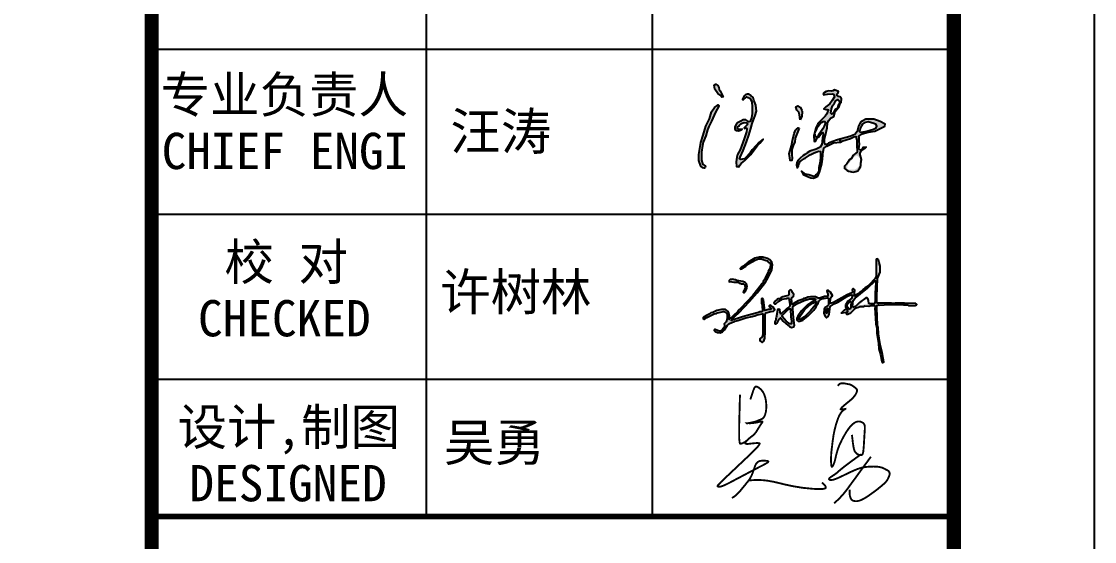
# Model space of a CAD drawing. Extents: x 1036631 to 1215829, y 649019 to 896649.
# Drawn here: x 1203629 to 1215829, y 756913 to 762822 of the extents above; entities that cross this region are included whole.
import ezdxf

# ---------------------------------------------------------------- set-up
doc = ezdxf.new("R2010")
doc.units = 0
doc.header["$LTSCALE"] = 1000
doc.header["$MEASUREMENT"] = 0
for name, color, linetype in [('0-签名', 2, 'Continuous'), ('PUB_TEXT', 7, 'Continuous'), ('PUB_TITLE', 4, 'Continuous'), ('图框', 7, 'Continuous')]:
    doc.layers.add(name, color=color, linetype=linetype)
doc.styles.add('STYLE-黑体', font='simhei.ttf')

msp = doc.modelspace()

# ---------------------------------------------------------------- hatches: boundary and pattern name
at = {"linetype": 'Continuous'}
h = msp.add_hatch(color=4, dxfattribs=at)
h.dxf.hatch_style = 1
h.paths.add_polyline_path([(1211876, 759807), (1211879, 759810), (1211873, 759840), (1211857, 759856), (1211830, 759869), (1211763, 759880), (1211746, 759888), (1211744, 759886), (1211711, 759894), (1211687, 759891), (1211676, 759880), (1211676, 759864), (1211700, 759869), (1211706, 759864), (1211727, 759859), (1211773, 759859), (1211787, 759850), (1211800, 759850), (1211817, 759842), (1211833, 759842), (1211854, 759826), (1211857, 759791), (1211852, 759788), (1211846, 759767), (1211833, 759745), (1211841, 759737), (1211865, 759767), (1211876, 759788)], flags=17)
h.paths.add_polyline_path([(1212192, 759542), (1212195, 759545), (1212176, 759575), (1212149, 759596), (1212138, 759599), (1212130, 759591), (1212130, 759583), (1212155, 759556), (1212141, 759550), (1212122, 759550), (1212082, 759537), (1212065, 759656), (1212055, 759675), (1212046, 759675), (1212041, 759669), (1212041, 759623), (1212049, 759602), (1212049, 759575), (1212055, 759556), (1212055, 759531), (1212041, 759523), (1212025, 759523), (1212009, 759515), (1211879, 759483), (1211854, 759472), (1211814, 759464), (1211698, 759426), (1211708, 759437), (1211708, 759442), (1211784, 759510), (1211906, 759640), (1211992, 759737), (1212087, 759859), (1212119, 759913), (1212160, 760002), (1212168, 760056), (1212160, 760088), (1212136, 760115), (1212111, 760129), (1212057, 760143), (1212017, 760145), (1211968, 760132), (1211892, 760088), (1211830, 760037), (1211811, 760026), (1211800, 760015), (1211803, 760007), (1211817, 760010), (1211865, 760040), (1211895, 760067), (1211971, 760110), (1212009, 760124), (1212044, 760124), (1212057, 760118), (1212063, 760121), (1212068, 760115), (1212111, 760102), (1212122, 760088), (1212138, 760080), (1212144, 760067), (1212141, 760021), (1212117, 759980), (1212117, 759972), (1212084, 759910), (1212087, 759905), (1212063, 759867), (1212060, 759856), (1212044, 759842), (1212041, 759832), (1211944, 759710), (1211809, 759564), (1211779, 759537), (1211771, 759523), (1211676, 759437), (1211679, 759472), (1211673, 759507), (1211662, 759526), (1211635, 759548), (1211587, 759548), (1211535, 759537), (1211489, 759515), (1211468, 759510), (1211454, 759499), (1211416, 759483), (1211379, 759458), (1211379, 759442), (1211392, 759434), (1211422, 759458), (1211506, 759499), (1211530, 759504), (1211541, 759512), (1211614, 759526), (1211635, 759518), (1211646, 759507), (1211652, 759494), (1211652, 759448), (1211641, 759410), (1211619, 759385), (1211625, 759358), (1211595, 759318), (1211573, 759304), (1211560, 759304), (1211516, 759321), (1211508, 759321), (1211503, 759310), (1211514, 759299), (1211544, 759288), (1211573, 759285), (1211598, 759296), (1211622, 759318), (1211657, 759372), (1211671, 759385), (1211714, 759407), (1211733, 759410), (1211744, 759418), (1211773, 759423), (1211863, 759453), (1211938, 759469), (1211946, 759475), (1211968, 759477), (1211992, 759488), (1212017, 759491), (1212052, 759502), (1212057, 759499), (1212057, 759266), (1212052, 759237), (1212025, 759218), (1212025, 759202), (1212030, 759191), (1212052, 759174), (1212068, 759188), (1212079, 759223), (1212084, 759293), (1212084, 759502), (1212092, 759512), (1212147, 759526), (1212179, 759529)])
h.paths.add_polyline_path([(1212384, 759418), (1212384, 759396), (1212382, 759388), (1212363, 759388), (1212322, 759415), (1212276, 759469), (1212276, 759480), (1212338, 759542), (1212360, 759558), (1212371, 759558), (1212376, 759464)], flags=16)
h.paths.add_polyline_path([(1212668, 759634), (1212663, 759626), (1212652, 759599), (1212601, 759534), (1212530, 759467), (1212482, 759437), (1212468, 759439), (1212476, 759464), (1212484, 759469), (1212487, 759483), (1212533, 759545), (1212582, 759591), (1212628, 759623), (1212660, 759640)], flags=16)
h.paths.add_polyline_path([(1212798, 759561), (1212793, 759518), (1212787, 759507), (1212782, 759507), (1212777, 759518), (1212777, 759537), (1212785, 759556), (1212793, 759564)], flags=16)
h.paths.add_polyline_path([(1213063, 759640), (1213063, 759613), (1213058, 759602), (1213058, 759572), (1213050, 759556), (1213039, 759553), (1213020, 759577), (1213017, 759599), (1213023, 759615), (1213052, 759642)], flags=16)
h.paths.add_polyline_path([(1213250, 759631), (1213250, 759615), (1213247, 759610), (1213228, 759610), (1213174, 759599), (1213163, 759602), (1213161, 759607), (1213206, 759650), (1213236, 759664), (1213244, 759656)], flags=16)
h.paths.add_polyline_path([(1213342, 759869), (1213339, 759780), (1213334, 759745), (1213334, 759661), (1213331, 759623), (1213325, 759613), (1213269, 759613), (1213263, 759618), (1213261, 759653), (1213252, 759675), (1213244, 759683), (1213228, 759683), (1213158, 759629), (1213112, 759585), (1213087, 759575), (1213077, 759580), (1213085, 759650), (1213109, 759680), (1213247, 759791), (1213334, 759875), (1213339, 759875)], flags=16)
h.paths.add_polyline_path([(1213371, 760048), (1213371, 760013), (1213371, 759980), (1213363, 759969), (1213363, 760051), (1213366, 760053)], flags=16)
h.paths.add_polyline_path([(1213804, 759604), (1213807, 759607), (1213801, 759615), (1213788, 759621), (1213682, 759618), (1213669, 759623), (1213563, 759623), (1213536, 759618), (1213520, 759623), (1213361, 759621), (1213352, 759626), (1213352, 759699), (1213363, 759902), (1213390, 759975), (1213390, 760040), (1213382, 760083), (1213371, 760113), (1213355, 760124), (1213347, 760113), (1213347, 759929), (1213336, 759902), (1213263, 759826), (1213228, 759802), (1213212, 759783), (1213198, 759777), (1213166, 759745), (1213161, 759745), (1213142, 759726), (1213120, 759715), (1213106, 759702), (1213096, 759704), (1213104, 759764), (1213098, 759777), (1213090, 759786), (1213082, 759786), (1213074, 759775), (1213079, 759748), (1213071, 759740), (1213017, 759718), (1212863, 759629), (1212836, 759621), (1212825, 759623), (1212828, 759680), (1212833, 759691), (1212847, 759699), (1212850, 759710), (1212828, 759745), (1212806, 759767), (1212793, 759767), (1212787, 759761), (1212793, 759734), (1212798, 759726), (1212795, 759702), (1212758, 759696), (1212701, 759680), (1212685, 759680), (1212658, 759694), (1212598, 759694), (1212571, 759688), (1212547, 759677), (1212544, 759680), (1212536, 759675), (1212522, 759675), (1212506, 759664), (1212460, 759648), (1212414, 759621), (1212401, 759607), (1212393, 759607), (1212384, 759669), (1212387, 759683), (1212406, 759696), (1212411, 759721), (1212395, 759742), (1212387, 759761), (1212379, 759769), (1212368, 759772), (1212355, 759756), (1212355, 759715), (1212347, 759707), (1212287, 759694), (1212265, 759686), (1212247, 759672), (1212230, 759669), (1212214, 759653), (1212201, 759648), (1212184, 759623), (1212192, 759613), (1212206, 759615), (1212238, 759645), (1212276, 759667), (1212325, 759675), (1212336, 759680), (1212355, 759680), (1212366, 759613), (1212366, 759588), (1212352, 759575), (1212325, 759558), (1212268, 759502), (1212263, 759502), (1212255, 759521), (1212252, 759550), (1212233, 759553), (1212225, 759542), (1212211, 759456), (1212206, 759448), (1212206, 759431), (1212195, 759410), (1212195, 759391), (1212201, 759385), (1212211, 759385), (1212220, 759394), (1212244, 759439), (1212260, 759456), (1212290, 759418), (1212322, 759385), (1212360, 759356), (1212382, 759345), (1212409, 759353), (1212417, 759369), (1212406, 759456), (1212398, 759556), (1212398, 759575), (1212403, 759585), (1212452, 759618), (1212528, 759653), (1212590, 759669), (1212652, 759669), (1212658, 759661), (1212631, 759648), (1212566, 759604), (1212498, 759534), (1212455, 759472), (1212444, 759448), (1212444, 759434), (1212449, 759423), (1212460, 759415), (1212479, 759415), (1212512, 759429), (1212568, 759475), (1212636, 759542), (1212666, 759580), (1212674, 759602), (1212682, 759610), (1212693, 759645), (1212704, 759656), (1212728, 759669), (1212790, 759683), (1212798, 759683), (1212806, 759675), (1212804, 759602), (1212798, 759594), (1212771, 759577), (1212755, 759553), (1212752, 759507), (1212768, 759469), (1212779, 759458), (1212787, 759458), (1212801, 759469), (1212812, 759494), (1212825, 759583), (1212868, 759613), (1212912, 759631), (1213014, 759696), (1213047, 759713), (1213069, 759718), (1213074, 759713), (1213069, 759677), (1213025, 759645), (1212996, 759599), (1212996, 759577), (1213017, 759542), (1213017, 759529), (1213004, 759507), (1213009, 759496), (1213025, 759496), (1213058, 759510), (1213096, 759550), (1213120, 759569), (1213147, 759575), (1213163, 759583), (1213201, 759585), (1213217, 759591), (1213263, 759588), (1213288, 759596), (1213328, 759596), (1213334, 759588), (1213331, 759556), (1213336, 759518), (1213334, 759510), (1213342, 759385), (1213352, 759337), (1213352, 759277), (1213374, 759164), (1213377, 759101), (1213396, 759039), (1213412, 758958), (1213423, 758945), (1213434, 758950), (1213415, 759058), (1213390, 759153), (1213371, 759272), (1213369, 759345), (1213363, 759369), (1213352, 759567), (1213355, 759596), (1213371, 759602), (1213380, 759599), (1213496, 759607), (1213650, 759607), (1213661, 759602), (1213701, 759604), (1213715, 759594), (1213791, 759594)])
at = {"layer": 'PUB_TEXT'}
h = msp.add_hatch(color=4, dxfattribs=at)
h.paths.add_polyline_path([(1211520, 761790), (1211561, 761866), (1211551, 761876), (1211507, 761844), (1211476, 761794), (1211450, 761718), (1211408, 761631), (1211380, 761530), (1211354, 761446), (1211343, 761378), (1211332, 761309), (1211332, 761241), (1211354, 761180), (1211376, 761160), (1211391, 761156), (1211404, 761162), (1211406, 761180), (1211392, 761191), (1211375, 761201), (1211362, 761247), (1211362, 761337), (1211373, 761412), (1211381, 761452), (1211409, 761523), (1211427, 761590), (1211443, 761628), (1211473, 761690)])
h.paths.add_polyline_path([(1211571, 762033), (1211560, 762049), (1211556, 762072), (1211546, 762095), (1211523, 762111), (1211506, 762100), (1211513, 762055), (1211546, 762004), (1211573, 761985), (1211591, 761962), (1211608, 761968), (1211589, 762005)])
h = msp.add_hatch(color=4, dxfattribs=at)
h.paths.add_polyline_path([(1212786, 761405), (1212863, 761445), (1212941, 761451), (1212932, 761485), (1212908, 761479), (1212844, 761455), (1212803, 761441), (1212780, 761424), (1212766, 761423), (1212760, 761437), (1212757, 761488), (1212769, 761532), (1212790, 761614), (1212793, 761669), (1212810, 761696), (1212828, 761724), (1212864, 761741), (1212879, 761798), (1212913, 761840), (1212875, 761817), (1212865, 761792), (1212848, 761777), (1212842, 761769), (1212831, 761780), (1212839, 761829), (1212850, 761864), (1212871, 761895), (1212887, 761925), (1212912, 761934), (1212922, 761925), (1212934, 761908), (1212921, 761878), (1212912, 761860), (1212909, 761852), (1212921, 761846), (1212938, 761890), (1212950, 761902), (1212953, 761943), (1212938, 761968), (1212919, 761970), (1212895, 761990), (1212915, 762017), (1212917, 762025), (1212874, 762045), (1212852, 762036), (1212837, 762032), (1212807, 762033), (1212776, 762028), (1212746, 762009), (1212744, 761987), (1212792, 761997), (1212848, 762001), (1212863, 761996), (1212872, 761967), (1212847, 761925), (1212819, 761886), (1212774, 761853), (1212753, 761831), (1212776, 761823), (1212789, 761822), (1212803, 761817), (1212793, 761794), (1212784, 761774), (1212765, 761746), (1212714, 761695), (1212684, 761664), (1212679, 761648), (1212660, 761612), (1212655, 761598), (1212651, 761583), (1212645, 761551), (1212665, 761584), (1212672, 761603), (1212680, 761620), (1212693, 761637), (1212701, 761650), (1212712, 761665), (1212726, 761675), (1212742, 761687), (1212761, 761686), (1212769, 761675), (1212764, 761652), (1212755, 761631), (1212741, 761602), (1212704, 761552), (1212691, 761534), (1212682, 761516), (1212669, 761508), (1212658, 761515), (1212653, 761537), (1212636, 761532), (1212636, 761508), (1212640, 761483), (1212640, 761463), (1212651, 761457), (1212662, 761469), (1212676, 761497), (1212691, 761507), (1212716, 761540), (1212728, 761556), (1212740, 761559), (1212744, 761533), (1212738, 761500), (1212730, 761423), (1212708, 761394), (1212663, 761373), (1212592, 761350), (1212560, 761328), (1212536, 761311), (1212517, 761301), (1212483, 761271), (1212459, 761247), (1212443, 761219), (1212440, 761194), (1212444, 761173), (1212449, 761158), (1212464, 761183), (1212464, 761199), (1212474, 761216), (1212484, 761232), (1212497, 761244), (1212531, 761264), (1212539, 761269), (1212573, 761292), (1212586, 761302), (1212612, 761313), (1212620, 761318), (1212643, 761331), (1212671, 761342), (1212689, 761349), (1212712, 761346), (1212713, 761325), (1212712, 761283), (1212710, 761233), (1212695, 761161), (1212695, 761118), (1212676, 761088), (1212655, 761076), (1212639, 761059), (1212582, 761078), (1212543, 761088), (1212526, 761100), (1212498, 761122), (1212516, 761085), (1212566, 761059), (1212603, 761044), (1212632, 761040), (1212662, 761052), (1212682, 761066), (1212692, 761083), (1212702, 761110), (1212727, 761205), (1212737, 761256), (1212739, 761308), (1212744, 761344), (1212746, 761357), (1212750, 761383)])
h.paths.add_polyline_path([(1213054, 761494), (1213093, 761512), (1213117, 761517), (1213128, 761472), (1213126, 761437), (1213128, 761391), (1213130, 761379), (1213131, 761336), (1213081, 761298), (1213065, 761267), (1213036, 761248), (1213028, 761228), (1213014, 761204), (1212988, 761178), (1212988, 761153), (1212997, 761145), (1213018, 761130), (1213031, 761121), (1213085, 761111), (1213115, 761116), (1213139, 761124), (1213147, 761135), (1213162, 761158), (1213171, 761179), (1213171, 761213), (1213180, 761255), (1213160, 761323), (1213175, 761347), (1213183, 761357), (1213205, 761372), (1213223, 761382), (1213233, 761394), (1213194, 761392), (1213189, 761377), (1213171, 761359), (1213150, 761374), (1213155, 761430), (1213152, 761463), (1213153, 761502), (1213151, 761518), (1213173, 761536), (1213189, 761545), (1213257, 761565), (1213331, 761577), (1213386, 761604), (1213413, 761616), (1213444, 761633), (1213447, 761654), (1213391, 761687), (1213321, 761712), (1213255, 761711), (1213227, 761711), (1213186, 761690), (1213170, 761677), (1213145, 761632), (1213129, 761573), (1213103, 761539), (1213048, 761516), (1212937, 761487), (1212946, 761454), (1212969, 761466)])
h.paths.add_polyline_path([(1213148, 761578), (1213159, 761585), (1213166, 761607), (1213179, 761636), (1213190, 761656), (1213209, 761670), (1213239, 761680), (1213256, 761681), (1213320, 761663), (1213345, 761650), (1213352, 761634), (1213347, 761613), (1213315, 761600), (1213291, 761592), (1213239, 761577), (1213199, 761570), (1213165, 761564)], flags=16)
h.paths.add_polyline_path([(1213112, 761292), (1213127, 761300), (1213155, 761279), (1213164, 761259), (1213160, 761243), (1213160, 761220), (1213155, 761187), (1213144, 761170), (1213131, 761156), (1213102, 761138), (1213054, 761138), (1213038, 761140), (1213024, 761144), (1213016, 761152), (1213022, 761190), (1213040, 761216), (1213063, 761243), (1213095, 761283)], flags=16)
h.paths.add_polyline_path([(1212937, 761487), (1212932, 761485), (1212941, 761451), (1212946, 761454)], flags=17)
msp.add_hatch(color=4, dxfattribs=at).paths.add_polyline_path([(1211877, 761600), (1211872, 761568), (1211845, 761488), (1211799, 761362), (1211768, 761310), (1211761, 761279), (1211753, 761229), (1211759, 761175), (1211784, 761172), (1211795, 761190), (1211810, 761207), (1211835, 761227), (1211852, 761243), (1211879, 761271), (1211921, 761312), (1211948, 761347), (1211997, 761412), (1212022, 761440), (1212050, 761469), (1212061, 761484), (1212011, 761448), (1211980, 761410), (1211936, 761363), (1211913, 761330), (1211862, 761273), (1211849, 761261), (1211826, 761256), (1211806, 761255), (1211794, 761263), (1211800, 761281), (1211834, 761357), (1211873, 761456), (1211899, 761531), (1211921, 761606), (1211937, 761663), (1211969, 761753), (1211985, 761805), (1211978, 761871), (1211957, 761928), (1211948, 761958), (1211923, 761980), (1211894, 761995), (1211880, 761996), (1211865, 761991), (1211846, 761976), (1211838, 761962), (1211828, 761940), (1211830, 761930), (1211872, 761966), (1211890, 761960), (1211909, 761951), (1211931, 761910), (1211938, 761849), (1211938, 761777), (1211930, 761728), (1211914, 761684), (1211898, 761681), (1211865, 761704), (1211836, 761706), (1211807, 761691), (1211771, 761670), (1211754, 761651), (1211738, 761624), (1211739, 761604), (1211745, 761590), (1211758, 761582), (1211780, 761580), (1211804, 761587), (1211824, 761599), (1211783, 761596), (1211768, 761604), (1211769, 761620), (1211783, 761632), (1211791, 761645), (1211816, 761665), (1211846, 761673), (1211878, 761669), (1211883, 761651), (1211872, 761640), (1211857, 761624), (1211847, 761613), (1211848, 761606), (1211870, 761617)])
h = msp.add_hatch(color=4, dxfattribs=at)
h.paths.add_polyline_path([(1212459, 761612), (1212441, 761599), (1212429, 761587), (1212415, 761551), (1212396, 761470), (1212382, 761409), (1212359, 761320), (1212363, 761274), (1212369, 761244), (1212388, 761243), (1212392, 761264), (1212389, 761310), (1212389, 761357), (1212393, 761380), (1212408, 761425), (1212423, 761452), (1212424, 761497), (1212469, 761609)])
h.paths.add_polyline_path([(1212468, 761792), (1212473, 761760), (1212481, 761706), (1212490, 761719), (1212494, 761727), (1212502, 761747), (1212506, 761795), (1212503, 761816), (1212484, 761848), (1212457, 761864), (1212433, 761851), (1212446, 761814)])

# ---------------------------------------------------------------- linework, layer by layer
at = {"color": 4, "linetype": 'Continuous'}
for points in [[(1212192, 759542), (1212195, 759545), (1212176, 759575), (1212149, 759596), (1212138, 759599), (1212130, 759591), (1212130, 759583), (1212155, 759556), (1212141, 759550), (1212122, 759550), (1212082, 759537), (1212065, 759656), (1212055, 759675), (1212046, 759675), (1212041, 759669), (1212041, 759623), (1212049, 759602), (1212049, 759575), (1212055, 759556), (1212055, 759531), (1212041, 759523), (1212025, 759523), (1212009, 759515), (1211879, 759483), (1211854, 759472), (1211814, 759464), (1211698, 759426), (1211708, 759437), (1211708, 759442), (1211784, 759510), (1211906, 759640), (1211992, 759737), (1212087, 759859), (1212119, 759913), (1212160, 760002), (1212168, 760056), (1212160, 760088), (1212136, 760115), (1212111, 760129), (1212057, 760143), (1212017, 760145), (1211968, 760132), (1211892, 760088), (1211830, 760037), (1211811, 760026), (1211800, 760015), (1211803, 760007), (1211817, 760010), (1211865, 760040), (1211895, 760067), (1211971, 760110), (1212009, 760124), (1212044, 760124), (1212057, 760118), (1212063, 760121), (1212068, 760115), (1212111, 760102), (1212122, 760088), (1212138, 760080), (1212144, 760067), (1212141, 760021), (1212117, 759980), (1212117, 759972), (1212084, 759910), (1212087, 759905), (1212063, 759867), (1212060, 759856), (1212044, 759842), (1212041, 759832), (1211944, 759710), (1211809, 759564), (1211779, 759537), (1211771, 759523), (1211676, 759437), (1211679, 759472), (1211673, 759507), (1211662, 759526), (1211635, 759548), (1211587, 759548), (1211535, 759537), (1211489, 759515), (1211468, 759510), (1211454, 759499), (1211416, 759483), (1211379, 759458), (1211379, 759442), (1211392, 759434), (1211422, 759458), (1211506, 759499), (1211530, 759504), (1211541, 759512), (1211614, 759526), (1211635, 759518), (1211646, 759507), (1211652, 759494), (1211652, 759448), (1211641, 759410), (1211619, 759385), (1211625, 759358), (1211595, 759318), (1211573, 759304), (1211560, 759304), (1211516, 759321), (1211508, 759321), (1211503, 759310), (1211514, 759299), (1211544, 759288), (1211573, 759285), (1211598, 759296), (1211622, 759318), (1211657, 759372), (1211671, 759385), (1211714, 759407), (1211733, 759410), (1211744, 759418), (1211773, 759423), (1211863, 759453), (1211938, 759469), (1211946, 759475), (1211968, 759477), (1211992, 759488), (1212017, 759491), (1212052, 759502), (1212057, 759499), (1212057, 759266), (1212052, 759237), (1212025, 759218), (1212025, 759202), (1212030, 759191), (1212052, 759174), (1212068, 759188), (1212079, 759223), (1212084, 759293), (1212084, 759502), (1212092, 759512), (1212147, 759526), (1212179, 759529), (1212192, 759542)], [(1213804, 759604), (1213807, 759607), (1213801, 759615), (1213788, 759621), (1213682, 759618), (1213669, 759623), (1213563, 759623), (1213536, 759618), (1213520, 759623), (1213361, 759621), (1213352, 759626), (1213352, 759699), (1213363, 759902), (1213390, 759975), (1213390, 760040), (1213382, 760083), (1213371, 760113), (1213355, 760124), (1213347, 760113), (1213347, 759929), (1213336, 759902), (1213263, 759826), (1213228, 759802), (1213212, 759783), (1213198, 759777), (1213166, 759745), (1213161, 759745), (1213142, 759726), (1213120, 759715), (1213106, 759702), (1213096, 759704), (1213104, 759764), (1213098, 759777), (1213090, 759786), (1213082, 759786), (1213074, 759775), (1213079, 759748), (1213071, 759740), (1213017, 759718), (1212863, 759629), (1212836, 759621), (1212825, 759623), (1212828, 759680), (1212833, 759691), (1212847, 759699), (1212850, 759710), (1212828, 759745), (1212806, 759767), (1212793, 759767), (1212787, 759761), (1212793, 759734), (1212798, 759726), (1212795, 759702), (1212758, 759696), (1212701, 759680), (1212685, 759680), (1212658, 759694), (1212598, 759694), (1212571, 759688), (1212547, 759677), (1212544, 759680), (1212536, 759675), (1212522, 759675), (1212506, 759664), (1212460, 759648), (1212414, 759621), (1212401, 759607), (1212393, 759607), (1212384, 759669), (1212387, 759683), (1212406, 759696), (1212411, 759721), (1212395, 759742), (1212387, 759761), (1212379, 759769), (1212368, 759772), (1212355, 759756), (1212355, 759715), (1212347, 759707), (1212287, 759694), (1212265, 759686), (1212247, 759672), (1212230, 759669), (1212214, 759653), (1212201, 759648), (1212184, 759623), (1212192, 759613), (1212206, 759615), (1212238, 759645), (1212276, 759667), (1212325, 759675), (1212336, 759680), (1212355, 759680), (1212366, 759613), (1212366, 759588), (1212352, 759575), (1212325, 759558), (1212268, 759502), (1212263, 759502), (1212255, 759521), (1212252, 759550), (1212233, 759553), (1212225, 759542), (1212211, 759456), (1212206, 759448), (1212206, 759431), (1212195, 759410), (1212195, 759391), (1212201, 759385), (1212211, 759385), (1212220, 759394), (1212244, 759439), (1212260, 759456), (1212290, 759418), (1212322, 759385), (1212360, 759356), (1212382, 759345), (1212409, 759353), (1212417, 759369), (1212406, 759456), (1212398, 759556), (1212398, 759575), (1212403, 759585), (1212452, 759618), (1212528, 759653), (1212590, 759669), (1212652, 759669), (1212658, 759661), (1212631, 759648), (1212566, 759604), (1212498, 759534), (1212455, 759472), (1212444, 759448), (1212444, 759434), (1212449, 759423), (1212460, 759415), (1212479, 759415), (1212512, 759429), (1212568, 759475), (1212636, 759542), (1212666, 759580), (1212674, 759602), (1212682, 759610), (1212693, 759645), (1212704, 759656), (1212728, 759669), (1212790, 759683), (1212798, 759683), (1212806, 759675), (1212804, 759602), (1212798, 759594), (1212771, 759577), (1212755, 759553), (1212752, 759507), (1212768, 759469), (1212779, 759458), (1212787, 759458), (1212801, 759469), (1212812, 759494), (1212825, 759583), (1212868, 759613), (1212912, 759631), (1213014, 759696), (1213047, 759713), (1213069, 759718), (1213074, 759713), (1213069, 759677), (1213025, 759645), (1212996, 759599), (1212996, 759577), (1213017, 759542), (1213017, 759529), (1213004, 759507), (1213009, 759496), (1213025, 759496), (1213058, 759510), (1213096, 759550), (1213120, 759569), (1213147, 759575), (1213163, 759583), (1213201, 759585), (1213217, 759591), (1213263, 759588), (1213288, 759596), (1213328, 759596), (1213334, 759588), (1213331, 759556), (1213336, 759518), (1213334, 759510), (1213342, 759385), (1213352, 759337), (1213352, 759277), (1213374, 759164), (1213377, 759101), (1213396, 759039), (1213412, 758958), (1213423, 758945), (1213434, 758950), (1213415, 759058), (1213390, 759153), (1213371, 759272), (1213369, 759345), (1213363, 759369), (1213352, 759567), (1213355, 759596), (1213371, 759602), (1213380, 759599), (1213496, 759607), (1213650, 759607), (1213661, 759602), (1213701, 759604), (1213715, 759594), (1213791, 759594), (1213804, 759604)], [(1211876, 759807), (1211879, 759810), (1211873, 759840), (1211857, 759856), (1211830, 759869), (1211763, 759880), (1211746, 759888), (1211744, 759886), (1211711, 759894), (1211687, 759891), (1211676, 759880), (1211676, 759864), (1211700, 759869), (1211706, 759864), (1211727, 759859), (1211773, 759859), (1211787, 759850), (1211800, 759850), (1211817, 759842), (1211833, 759842), (1211854, 759826), (1211857, 759791), (1211852, 759788), (1211846, 759767), (1211833, 759745), (1211841, 759737), (1211865, 759767), (1211876, 759788), (1211876, 759807)], [(1213342, 759869), (1213339, 759780), (1213334, 759745), (1213334, 759661), (1213331, 759623), (1213325, 759613), (1213269, 759613), (1213263, 759618), (1213261, 759653), (1213252, 759675), (1213244, 759683), (1213228, 759683), (1213158, 759629), (1213112, 759585), (1213087, 759575), (1213077, 759580), (1213085, 759650), (1213109, 759680), (1213247, 759791), (1213334, 759875), (1213339, 759875), (1213342, 759869)], [(1212668, 759634), (1212663, 759626), (1212652, 759599), (1212601, 759534), (1212530, 759467), (1212482, 759437), (1212468, 759439), (1212476, 759464), (1212484, 759469), (1212487, 759483), (1212533, 759545), (1212582, 759591), (1212628, 759623), (1212660, 759640), (1212668, 759634)], [(1213063, 759640), (1213063, 759613), (1213058, 759602), (1213058, 759572), (1213050, 759556), (1213039, 759553), (1213020, 759577), (1213017, 759599), (1213023, 759615), (1213052, 759642), (1213063, 759640)], [(1212384, 759418), (1212384, 759396), (1212382, 759388), (1212363, 759388), (1212322, 759415), (1212276, 759469), (1212276, 759480), (1212338, 759542), (1212360, 759558), (1212371, 759558), (1212376, 759464), (1212384, 759418)], [(1212798, 759561), (1212793, 759518), (1212787, 759507), (1212782, 759507), (1212777, 759518), (1212777, 759537), (1212785, 759556), (1212793, 759564), (1212798, 759561)], [(1213019, 759531), (1213019, 759519), (1213017, 759515), (1213003, 759515), (1212961, 759506), (1212953, 759508), (1212951, 759513), (1212986, 759546), (1213009, 759556), (1213015, 759550), (1213019, 759531)]]:
    msp.add_lwpolyline(points, dxfattribs=at)
at = {"layer": '0-签名', "color": 4, "const_width": 21.3}
for points in [[(1211916, 758526), (1211930, 758570), (1211941, 758604), (1211949, 758629), (1211957, 758647), (1211962, 758660), (1211967, 758667), (1211972, 758672), (1211976, 758673), (1211981, 758674), (1211986, 758673), (1211992, 758672), (1211998, 758669), (1212004, 758666), (1212010, 758662), (1212016, 758658), (1212022, 758653), (1212028, 758648), (1212034, 758642), (1212040, 758636), (1212046, 758629), (1212051, 758623), (1212057, 758615), (1212062, 758608), (1212066, 758600), (1212070, 758591), (1212074, 758583), (1212077, 758574), (1212080, 758564), (1212083, 758555), (1212086, 758546), (1212088, 758536), (1212090, 758527), (1212092, 758517), (1212093, 758508), (1212094, 758498), (1212095, 758489), (1212096, 758480), (1212097, 758471), (1212097, 758462), (1212098, 758453), (1212098, 758444), (1212097, 758436), (1212097, 758428), (1212096, 758421), (1212096, 758413), (1212095, 758406), (1212094, 758399), (1212093, 758392), (1212092, 758386), (1212091, 758380), (1212089, 758375), (1212088, 758370), (1212087, 758365), (1212085, 758360), (1212084, 758356), (1212083, 758352), (1212081, 758348), (1212080, 758345), (1212078, 758341), (1212077, 758338), (1212075, 758335), (1212073, 758333), (1212072, 758330), (1212070, 758327), (1212068, 758324), (1212066, 758322), (1212064, 758319), (1212061, 758316), (1212059, 758314), (1212055, 758311), (1212052, 758309), (1212048, 758306), (1212044, 758304), (1212039, 758302), (1212034, 758299), (1212028, 758297), (1212023, 758295), (1212018, 758293), (1212012, 758291), (1212007, 758289), (1212002, 758287), (1211997, 758285), (1211993, 758283), (1211988, 758281), (1211982, 758279), (1211977, 758277), (1211970, 758275), (1211963, 758273), (1211955, 758271), (1211946, 758269), (1211937, 758267), (1211928, 758265), (1211919, 758263), (1211910, 758261), (1211902, 758260), (1211894, 758258), (1211888, 758257), (1211883, 758256), (1211880, 758256), (1211878, 758255), (1211877, 758255), (1211878, 758254), (1211880, 758254), (1211885, 758255), (1211891, 758255), (1211899, 758255), (1211908, 758256), (1211918, 758257), (1211929, 758258), (1211940, 758259), (1211952, 758260), (1211963, 758262), (1211974, 758263), (1211984, 758265), (1211994, 758267), (1212004, 758269), (1212013, 758271), (1212021, 758273), (1212028, 758274), (1212034, 758275), (1212040, 758276), (1212044, 758277), (1212048, 758277), (1212050, 758276), (1212052, 758276), (1212053, 758274), (1212053, 758272), (1212052, 758269), (1212051, 758266), (1212049, 758263), (1212046, 758258), (1212042, 758254), (1212039, 758248), (1212035, 758243), (1212031, 758237), (1212027, 758231), (1212023, 758225), (1212019, 758219), (1212015, 758212), (1212011, 758206), (1212007, 758199), (1212003, 758193), (1211999, 758186), (1211995, 758179), (1211991, 758173), (1211987, 758166), (1211982, 758159), (1211977, 758153), (1211973, 758147), (1211968, 758141), (1211963, 758135), (1211958, 758130), (1211953, 758125), (1211948, 758120), (1211942, 758116), (1211937, 758112), (1211932, 758108), (1211927, 758104), (1211922, 758100), (1211918, 758097), (1211913, 758094), (1211909, 758090), (1211905, 758087), (1211902, 758084), (1211898, 758081), (1211895, 758078), (1211891, 758075), (1211888, 758072), (1211885, 758068), (1211882, 758065), (1211879, 758062), (1211875, 758059), (1211873, 758055), (1211870, 758052), (1211867, 758049), (1211865, 758046), (1211863, 758044), (1211861, 758041), (1211860, 758039), (1211859, 758036), (1211858, 758034), (1211858, 758032), (1211858, 758031), (1211859, 758029), (1211859, 758027), (1211861, 758026), (1211863, 758025), (1211865, 758024), (1211869, 758023), (1211873, 758022), (1211878, 758022), (1211883, 758022), (1211890, 758022), (1211898, 758023), (1211906, 758024), (1211915, 758025), (1211924, 758026), (1211933, 758027), (1211943, 758028), (1211952, 758029), (1211961, 758030), (1211970, 758031), (1211978, 758031), (1211986, 758032), (1211993, 758032), (1212000, 758032), (1212007, 758031), (1212012, 758031), (1212017, 758030), (1212021, 758027), (1212021, 758023), (1212019, 758017), (1212012, 758006), (1212000, 757991), (1211981, 757971), (1211956, 757945), (1211923, 757913), (1211884, 757875), (1211841, 757834), (1211795, 757791), (1211750, 757748), (1211706, 757707), (1211665, 757668), (1211630, 757635), (1211602, 757608), (1211580, 757587), (1211565, 757571), (1211554, 757560), (1211547, 757551), (1211544, 757546), (1211543, 757543), (1211544, 757540), (1211546, 757538), (1211549, 757537), (1211553, 757536), (1211558, 757535), (1211564, 757535), (1211570, 757536), (1211577, 757537), (1211585, 757539), (1211593, 757542), (1211603, 757545), (1211614, 757550), (1211626, 757555), (1211641, 757562), (1211659, 757571), (1211679, 757581), (1211702, 757593), (1211729, 757607), (1211758, 757623), (1211790, 757639), (1211823, 757657), (1211856, 757674), (1211889, 757692), (1211921, 757709), (1211951, 757724), (1211979, 757739), (1212004, 757752), (1212026, 757764), (1212046, 757774), (1212064, 757783), (1212079, 757791), (1212091, 757798), (1212102, 757804), (1212110, 757810), (1212116, 757814), (1212119, 757818), (1212121, 757821), (1212120, 757823), (1212117, 757825), (1212112, 757827), (1212104, 757829), (1212094, 757830), (1212083, 757831), (1212071, 757832), (1212057, 757832), (1212044, 757831), (1212031, 757829), (1212018, 757826), (1212007, 757821), (1211997, 757814), (1211989, 757806), (1211982, 757797), (1211976, 757786), (1211971, 757775), (1211966, 757763), (1211962, 757751), (1211958, 757738), (1211954, 757725), (1211949, 757713), (1211945, 757700), (1211940, 757688), (1211935, 757675), (1211930, 757663), (1211924, 757652), (1211918, 757641), (1211912, 757630), (1211906, 757620), (1211899, 757610), (1211892, 757601), (1211885, 757592), (1211878, 757583), (1211870, 757574), (1211863, 757564), (1211856, 757555), (1211848, 757546), (1211840, 757536), (1211833, 757527), (1211824, 757517), (1211816, 757507), (1211807, 757496), (1211798, 757486), (1211788, 757475), (1211778, 757464), (1211768, 757453), (1211756, 757442), (1211745, 757433), (1211732, 757423), (1211719, 757415), (1211706, 757408)], [(1212911, 758681), (1212917, 758690), (1212923, 758697), (1212929, 758702), (1212936, 758706), (1212943, 758709), (1212949, 758710), (1212956, 758711), (1212962, 758711), (1212969, 758711), (1212976, 758710), (1212982, 758710), (1212989, 758709), (1212995, 758708), (1213002, 758707), (1213008, 758705), (1213014, 758704), (1213019, 758703), (1213025, 758702), (1213030, 758701), (1213036, 758700), (1213041, 758699), (1213046, 758698), (1213052, 758696), (1213057, 758694), (1213063, 758691), (1213068, 758688), (1213074, 758685), (1213080, 758681), (1213085, 758677), (1213091, 758674), (1213096, 758670), (1213101, 758666), (1213106, 758662), (1213110, 758659), (1213115, 758655), (1213118, 758652), (1213122, 758648), (1213125, 758644), (1213127, 758640), (1213128, 758636), (1213129, 758631), (1213129, 758626), (1213128, 758621), (1213127, 758616), (1213125, 758610), (1213122, 758604), (1213120, 758598), (1213116, 758592), (1213113, 758585), (1213109, 758579), (1213104, 758572), (1213099, 758565), (1213093, 758558), (1213087, 758550), (1213079, 758542), (1213070, 758533), (1213060, 758524), (1213049, 758515), (1213038, 758506), (1213026, 758496), (1213015, 758487), (1213004, 758478), (1212994, 758470), (1212984, 758462), (1212976, 758455), (1212970, 758449), (1212964, 758444), (1212959, 758439), (1212955, 758434), (1212952, 758431), (1212950, 758427), (1212947, 758424), (1212945, 758421), (1212944, 758419), (1212943, 758417), (1212943, 758415), (1212945, 758414), (1212947, 758413), (1212951, 758413), (1212956, 758413), (1212963, 758414), (1212971, 758415), (1212979, 758417), (1212988, 758418), (1212995, 758420), (1213001, 758421), (1213006, 758422), (1213007, 758422), (1213006, 758422), (1213001, 758421), (1212995, 758418), (1212986, 758413), (1212976, 758407), (1212965, 758398), (1212954, 758386), (1212943, 758371), (1212932, 758353), (1212922, 758333), (1212912, 758310), (1212904, 758285), (1212895, 758260), (1212888, 758235), (1212881, 758210), (1212875, 758186), (1212870, 758163), (1212866, 758143), (1212862, 758123), (1212859, 758105), (1212857, 758087), (1212854, 758071), (1212852, 758055), (1212850, 758039), (1212848, 758024), (1212846, 758009), (1212845, 757994), (1212843, 757980), (1212841, 757966), (1212840, 757952), (1212838, 757939), (1212837, 757926), (1212836, 757913), (1212835, 757902), (1212834, 757890), (1212834, 757879), (1212833, 757868), (1212833, 757857), (1212833, 757847), (1212833, 757837), (1212833, 757827), (1212833, 757817), (1212834, 757808), (1212835, 757799), (1212835, 757791), (1212836, 757784), (1212837, 757777), (1212838, 757772), (1212839, 757767), (1212840, 757764), (1212841, 757762), (1212842, 757761), (1212843, 757761), (1212845, 757761), (1212847, 757763), (1212849, 757765), (1212851, 757768), (1212854, 757773), (1212857, 757778), (1212860, 757784), (1212863, 757791), (1212866, 757799), (1212870, 757809), (1212873, 757820), (1212877, 757832), (1212880, 757846), (1212884, 757861), (1212887, 757876), (1212891, 757892), (1212895, 757909), (1212900, 757926), (1212905, 757943), (1212910, 757960), (1212916, 757976), (1212923, 757993), (1212929, 758010), (1212937, 758027), (1212945, 758043), (1212953, 758060), (1212962, 758078), (1212971, 758095), (1212981, 758113), (1212991, 758130), (1213001, 758147), (1213011, 758163), (1213022, 758179), (1213032, 758194), (1213042, 758207), (1213052, 758219), (1213062, 758230), (1213071, 758239), (1213081, 758248), (1213090, 758255), (1213098, 758261), (1213107, 758266), (1213115, 758270), (1213122, 758273), (1213130, 758275), (1213137, 758276), (1213144, 758277), (1213151, 758277), (1213157, 758277), (1213164, 758275), (1213171, 758274), (1213177, 758271), (1213184, 758268), (1213190, 758265), (1213196, 758261), (1213202, 758256), (1213207, 758250), (1213211, 758244), (1213214, 758237), (1213216, 758229), (1213217, 758220), (1213218, 758209), (1213218, 758198), (1213217, 758185), (1213216, 758170), (1213215, 758153), (1213214, 758135), (1213212, 758114), (1213211, 758092), (1213210, 758068), (1213208, 758045), (1213207, 758022), (1213206, 757999), (1213204, 757979), (1213202, 757960), (1213201, 757944), (1213199, 757930), (1213196, 757919), (1213194, 757911), (1213190, 757904), (1213186, 757899), (1213181, 757896), (1213174, 757895), (1213167, 757894), (1213159, 757896), (1213150, 757898), (1213141, 757902), (1213132, 757907), (1213123, 757914), (1213115, 757922), (1213107, 757931), (1213101, 757942), (1213096, 757956), (1213092, 757972), (1213088, 757992), (1213084, 758017), (1213080, 758046), (1213076, 758082), (1213071, 758125)], [(1211798, 758583), (1211795, 758475), (1211793, 758390), (1211791, 758325), (1211790, 758277), (1211789, 758242), (1211789, 758217), (1211789, 758199), (1211789, 758185), (1211788, 758172), (1211788, 758160), (1211788, 758149), (1211788, 758138), (1211788, 758128), (1211788, 758118), (1211788, 758109), (1211788, 758101), (1211788, 758093), (1211789, 758085), (1211789, 758078), (1211790, 758071), (1211791, 758065), (1211792, 758059), (1211792, 758053), (1211793, 758048), (1211793, 758043), (1211794, 758038), (1211795, 758034), (1211796, 758030), (1211798, 758027), (1211800, 758025), (1211803, 758024), (1211807, 758024), (1211812, 758025), (1211818, 758027), (1211824, 758029), (1211831, 758032), (1211838, 758035), (1211844, 758039), (1211850, 758042), (1211855, 758044), (1211859, 758046), (1211862, 758048), (1211864, 758049), (1211865, 758050), (1211866, 758050), (1211866, 758051), (1211867, 758051), (1211867, 758051), (1211867, 758051), (1211867, 758051), (1211867, 758051), (1211867, 758051), (1211867, 758051), (1211867, 758051), (1211867, 758051), (1211867, 758051)], [(1213175, 757904), (1213105, 757854), (1213049, 757813), (1213005, 757780), (1212970, 757753), (1212944, 757732), (1212924, 757715), (1212909, 757702), (1212897, 757691), (1212885, 757682), (1212874, 757674), (1212865, 757668), (1212855, 757662), (1212847, 757656), (1212840, 757652), (1212833, 757647), (1212827, 757643), (1212822, 757639), (1212818, 757636), (1212814, 757632), (1212812, 757628), (1212811, 757625), (1212810, 757622), (1212811, 757619), (1212813, 757617), (1212816, 757615), (1212820, 757613), (1212825, 757612), (1212831, 757611), (1212838, 757612), (1212846, 757613), (1212855, 757614), (1212865, 757617), (1212875, 757620), (1212887, 757624), (1212898, 757629), (1212911, 757634), (1212924, 757640), (1212939, 757647), (1212953, 757654), (1212969, 757661), (1212985, 757669), (1213002, 757677), (1213019, 757685), (1213036, 757694), (1213053, 757702), (1213070, 757709), (1213086, 757717), (1213101, 757723), (1213116, 757729), (1213129, 757735), (1213143, 757739), (1213155, 757744), (1213167, 757747), (1213179, 757751), (1213191, 757753), (1213203, 757756), (1213215, 757758), (1213228, 757760), (1213240, 757761), (1213252, 757762), (1213265, 757763), (1213277, 757764), (1213290, 757764), (1213302, 757764), (1213314, 757765), (1213326, 757764), (1213337, 757764), (1213348, 757763), (1213359, 757763), (1213369, 757762), (1213379, 757760), (1213388, 757759), (1213396, 757757), (1213403, 757755), (1213410, 757753), (1213417, 757751), (1213423, 757748), (1213429, 757745), (1213435, 757742), (1213441, 757740), (1213447, 757737), (1213453, 757733), (1213459, 757730), (1213465, 757727), (1213471, 757724), (1213477, 757720), (1213482, 757717), (1213486, 757713), (1213490, 757709), (1213493, 757705), (1213496, 757701), (1213498, 757697), (1213499, 757693), (1213500, 757688), (1213500, 757683), (1213499, 757677), (1213498, 757672), (1213497, 757666), (1213495, 757660), (1213493, 757653), (1213490, 757647), (1213487, 757641), (1213484, 757634), (1213481, 757628), (1213478, 757622), (1213475, 757616), (1213471, 757609), (1213466, 757603), (1213461, 757596), (1213454, 757588), (1213446, 757580), (1213437, 757571), (1213426, 757561), (1213413, 757550), (1213399, 757538), (1213384, 757526), (1213368, 757513), (1213352, 757500), (1213335, 757487), (1213318, 757475), (1213300, 757462), (1213283, 757450), (1213267, 757438), (1213250, 757427), (1213234, 757416), (1213218, 757407), (1213203, 757398), (1213189, 757391), (1213176, 757385), (1213164, 757380), (1213152, 757376), (1213141, 757374), (1213131, 757372), (1213122, 757371), (1213113, 757371), (1213105, 757372), (1213097, 757373), (1213090, 757375), (1213083, 757377), (1213077, 757381), (1213071, 757385), (1213066, 757390), (1213061, 757396), (1213057, 757404), (1213054, 757412), (1213051, 757422), (1213048, 757432), (1213046, 757444), (1213045, 757457), (1213044, 757470), (1213044, 757485), (1213045, 757501)], [(1213287, 757876), (1213217, 757782), (1213161, 757705), (1213117, 757644), (1213081, 757596), (1213054, 757558), (1213032, 757528), (1213014, 757504), (1212998, 757483), (1212983, 757464), (1212967, 757445), (1212951, 757428), (1212936, 757411), (1212920, 757395), (1212903, 757379), (1212886, 757364), (1212869, 757348)], [(1211891, 757606), (1211938, 757610), (1211981, 757612), (1212020, 757612), (1212055, 757610), (1212087, 757607), (1212117, 757603), (1212143, 757598), (1212168, 757594), (1212192, 757589), (1212213, 757584), (1212234, 757579), (1212254, 757574), (1212273, 757570), (1212292, 757565), (1212312, 757560), (1212331, 757556), (1212351, 757552), (1212372, 757547), (1212393, 757543), (1212415, 757539), (1212436, 757535), (1212458, 757532), (1212480, 757528), (1212501, 757525), (1212522, 757522), (1212543, 757520), (1212563, 757518), (1212583, 757516), (1212603, 757514), (1212622, 757512), (1212641, 757511), (1212659, 757510), (1212677, 757509), (1212695, 757509), (1212711, 757509), (1212726, 757509), (1212740, 757510), (1212751, 757512), (1212761, 757515), (1212768, 757518), (1212773, 757522), (1212774, 757527), (1212773, 757533), (1212770, 757541), (1212764, 757549), (1212755, 757559), (1212743, 757570), (1212729, 757583)]]:
    msp.add_lwpolyline(points, dxfattribs=at)
at = {"layer": 'PUB_TEXT', "color": 4}
for p, q in [((1212941, 761451), (1212932, 761485)), ((1212946, 761454), (1212937, 761487))]:
    msp.add_line(p, q, dxfattribs=at)
for points in [[(1211546, 762004), (1211513, 762055), (1211506, 762100), (1211523, 762111), (1211546, 762095), (1211556, 762072), (1211560, 762049), (1211571, 762033), (1211589, 762005), (1211608, 761968), (1211591, 761962), (1211573, 761985), (1211546, 762004)], [(1211830, 761930), (1211872, 761966), (1211890, 761960), (1211909, 761951), (1211931, 761910), (1211938, 761849), (1211938, 761777), (1211930, 761728), (1211914, 761684), (1211898, 761681), (1211865, 761704), (1211836, 761706), (1211807, 761691), (1211771, 761670), (1211754, 761651), (1211738, 761624), (1211739, 761604), (1211745, 761590), (1211758, 761582), (1211780, 761580), (1211804, 761587), (1211824, 761599), (1211783, 761596), (1211768, 761604), (1211769, 761620), (1211783, 761632), (1211791, 761645), (1211809, 761659), (1211822, 761667), (1211846, 761673), (1211875, 761669), (1211880, 761663), (1211883, 761651), (1211872, 761640), (1211857, 761624), (1211847, 761613), (1211848, 761606), (1211865, 761615), (1211873, 761611), (1211877, 761600), (1211872, 761568), (1211845, 761488), (1211799, 761362), (1211768, 761310), (1211761, 761279), (1211753, 761229), (1211759, 761175), (1211784, 761172), (1211795, 761190), (1211810, 761207), (1211835, 761227), (1211852, 761243), (1211879, 761271), (1211921, 761312), (1211948, 761347), (1211997, 761412), (1212022, 761440), (1212050, 761469), (1212061, 761484), (1212011, 761448), (1211980, 761410), (1211936, 761363), (1211913, 761330), (1211862, 761273), (1211849, 761261), (1211826, 761256), (1211806, 761255), (1211794, 761263), (1211800, 761281), (1211834, 761357), (1211873, 761456), (1211899, 761531), (1211921, 761606), (1211937, 761663), (1211969, 761753), (1211985, 761805), (1211978, 761871), (1211957, 761928), (1211948, 761958), (1211923, 761980), (1211894, 761995), (1211880, 761996), (1211865, 761991), (1211846, 761976), (1211838, 761962), (1211828, 761940), (1211828, 761940), (1211830, 761930)], [(1211557, 761859), (1211520, 761790), (1211473, 761690), (1211443, 761628), (1211427, 761590), (1211409, 761523), (1211381, 761452), (1211373, 761412), (1211362, 761337), (1211362, 761247), (1211372, 761209), (1211381, 761197), (1211392, 761191), (1211406, 761180), (1211406, 761180), (1211404, 761162), (1211391, 761156), (1211376, 761160), (1211354, 761180), (1211332, 761241), (1211332, 761309), (1211343, 761378), (1211354, 761446), (1211380, 761530), (1211408, 761631), (1211450, 761718), (1211476, 761794), (1211507, 761844), (1211551, 761876), (1211562, 761865), (1211557, 761859)], [(1212481, 761706), (1212473, 761760), (1212468, 761792), (1212446, 761814), (1212433, 761851), (1212457, 761864), (1212484, 761848), (1212503, 761816), (1212506, 761795), (1212502, 761747), (1212494, 761727), (1212490, 761719), (1212481, 761706)], [(1213148, 761578), (1213165, 761564), (1213199, 761570), (1213239, 761577), (1213291, 761592), (1213315, 761600), (1213347, 761613), (1213352, 761634), (1213345, 761650), (1213320, 761663), (1213256, 761681), (1213239, 761680), (1213209, 761670), (1213190, 761656), (1213179, 761636), (1213166, 761607), (1213159, 761585), (1213148, 761578)], [(1212469, 761609), (1212424, 761497), (1212423, 761452), (1212408, 761425), (1212393, 761380), (1212389, 761357), (1212389, 761310), (1212392, 761264), (1212388, 761243), (1212388, 761243), (1212369, 761244), (1212363, 761274), (1212359, 761320), (1212382, 761409), (1212396, 761470), (1212415, 761551), (1212429, 761587), (1212441, 761599), (1212459, 761612), (1212469, 761609)]]:
    msp.add_lwpolyline(points, dxfattribs=at)
msp.add_lwpolyline([(1212744, 761987), (1212792, 761997), (1212848, 762001), (1212863, 761996), (1212872, 761967), (1212847, 761925), (1212819, 761886), (1212774, 761853), (1212774, 761853), (1212753, 761831), (1212776, 761823), (1212789, 761822), (1212803, 761817), (1212793, 761794), (1212784, 761774), (1212765, 761746), (1212714, 761695), (1212684, 761664), (1212679, 761648), (1212660, 761612), (1212655, 761598), (1212651, 761583), (1212645, 761551), (1212665, 761584), (1212672, 761603), (1212680, 761620), (1212693, 761637), (1212701, 761650), (1212712, 761665), (1212726, 761675), (1212742, 761687), (1212761, 761686), (1212769, 761675), (1212764, 761652), (1212755, 761631), (1212741, 761602), (1212704, 761552), (1212691, 761534), (1212682, 761516), (1212669, 761508), (1212658, 761515), (1212653, 761537), (1212636, 761532), (1212636, 761508), (1212640, 761483), (1212640, 761463), (1212651, 761457), (1212662, 761469), (1212676, 761497), (1212691, 761507), (1212716, 761540), (1212728, 761556), (1212740, 761559), (1212744, 761533), (1212738, 761500), (1212730, 761423), (1212708, 761394), (1212663, 761373), (1212592, 761350), (1212560, 761328), (1212536, 761311), (1212517, 761301), (1212483, 761271), (1212459, 761247), (1212443, 761219), (1212440, 761194), (1212444, 761173), (1212449, 761158), (1212449, 761158), (1212464, 761183), (1212464, 761199), (1212474, 761216), (1212484, 761232), (1212497, 761244), (1212531, 761264), (1212539, 761269), (1212573, 761292), (1212586, 761302), (1212612, 761313), (1212620, 761318), (1212643, 761331), (1212671, 761342), (1212689, 761349), (1212712, 761346), (1212713, 761325), (1212712, 761283), (1212710, 761233), (1212695, 761161), (1212695, 761118), (1212676, 761088), (1212655, 761076), (1212639, 761059), (1212582, 761078), (1212543, 761088), (1212526, 761100), (1212498, 761122), (1212498, 761122), (1212516, 761085), (1212566, 761059), (1212603, 761044), (1212632, 761040), (1212662, 761052), (1212682, 761066), (1212692, 761083), (1212702, 761110), (1212727, 761205), (1212737, 761256), (1212739, 761308), (1212744, 761344), (1212746, 761357), (1212750, 761383), (1212786, 761405), (1212863, 761445), (1212941, 761451), (1212969, 761466), (1213054, 761494), (1213093, 761512), (1213117, 761517), (1213128, 761472), (1213126, 761437), (1213128, 761391), (1213130, 761379), (1213131, 761336), (1213081, 761298), (1213065, 761267), (1213036, 761248), (1213028, 761228), (1213014, 761204), (1212988, 761178), (1212988, 761153), (1212997, 761145), (1213018, 761130), (1213031, 761121), (1213085, 761111), (1213115, 761116), (1213139, 761124), (1213147, 761135), (1213162, 761158), (1213171, 761179), (1213171, 761213), (1213180, 761255), (1213160, 761323), (1213175, 761347), (1213183, 761357), (1213205, 761372), (1213223, 761382), (1213233, 761394), (1213194, 761392), (1213189, 761377), (1213171, 761359), (1213150, 761374), (1213155, 761430), (1213152, 761463), (1213153, 761502), (1213151, 761518), (1213173, 761536), (1213189, 761545), (1213257, 761565), (1213331, 761577), (1213386, 761604), (1213413, 761616), (1213444, 761633), (1213447, 761654), (1213391, 761687), (1213391, 761687), (1213321, 761712), (1213255, 761711), (1213227, 761711), (1213186, 761690), (1213170, 761677), (1213145, 761632), (1213129, 761573), (1213129, 761573), (1213103, 761539), (1213048, 761516), (1212908, 761479), (1212844, 761455), (1212803, 761441), (1212780, 761424), (1212766, 761423), (1212760, 761437), (1212757, 761488), (1212769, 761532), (1212790, 761614), (1212793, 761669), (1212810, 761696), (1212828, 761724), (1212864, 761741), (1212879, 761798), (1212913, 761840), (1212875, 761817), (1212865, 761792), (1212848, 761777), (1212842, 761769), (1212831, 761780), (1212839, 761829), (1212850, 761864), (1212871, 761895), (1212887, 761925), (1212912, 761934), (1212922, 761925), (1212934, 761908), (1212921, 761878), (1212912, 761860), (1212909, 761852), (1212921, 761846), (1212938, 761890), (1212950, 761902), (1212953, 761943), (1212938, 761968), (1212919, 761970), (1212895, 761990), (1212915, 762017), (1212917, 762025), (1212874, 762045), (1212852, 762036), (1212837, 762032), (1212807, 762033), (1212776, 762028), (1212746, 762009), (1212744, 761987)], close=True, dxfattribs=at)
at = {"layer": 'PUB_TITLE'}
msp.add_lwpolyline([(1096949, 716219), (1215829, 716219), (1215829, 783419), (1096949, 783419)], close=True, dxfattribs=at)
at = {"layer": 'PUB_TITLE', "const_width": 160}
msp.add_lwpolyline([(1100949, 717819), (1214229, 717819), (1214229, 781819), (1100949, 781819)], close=True, dxfattribs=at)
at = {"layer": '图框', "color": 4}
msp.add_line((1205109, 781819), (1205109, 717819), dxfattribs=at)
at = {"layer": '图框', "color": 0}
for p, q in [((1205109, 762507), (1214194, 762507)), ((1205109, 760632), (1214194, 760632)), ((1205109, 758758), (1214194, 758758)), ((1205109, 757197), (1214194, 757197))]:
    msp.add_line(p, q, dxfattribs=at)
at = {"layer": '图框', "color": 4, "const_width": 158}
msp.add_lwpolyline([(1205109, 781819), (1205109, 717819)], dxfattribs=at)
msp.add_lwpolyline([(1205109, 781819), (1214229, 781819), (1214229, 717819), (1205109, 717819)], close=True, dxfattribs=at)
at = {"layer": '图框', "color": 0}
for points in [[(1210803, 757197), (1210803, 767816)], [(1208233, 757197), (1208233, 766255)]]:
    msp.add_lwpolyline(points, dxfattribs=at)
at = {"layer": '图框', "color": 0, "const_width": 63.2}
msp.add_lwpolyline([(1205109, 757197), (1214194, 757197)], dxfattribs=at)

# ---------------------------------------------------------------- texts
at = {"layer": '0-签名', "color": 4, "style": 'STYLE-黑体'}
msp.add_text('吴勇', height=420.7, dxfattribs=at).set_placement((1208433, 757828))
at = {"layer": '图框', "color": 0, "style": 'STYLE-黑体'}
for s, p in [('专业负责人', (1205211, 761785)), ('CHIEF ENGI', (1205223, 761145)), ('校 对', (1205936, 759884)), ('CHECKED  ', (1205636, 759244)), ('设计,制图', (1205403, 758010)), ('DESIGNED ', (1205538, 757370))]:
    msp.add_text(s, height=412.3, dxfattribs=at).set_placement(p)
at = {"layer": '图框', "color": 4, "style": 'STYLE-黑体'}
for s, p in [('汪涛', (1208505, 761364)), ('许树林', (1208388, 759538))]:
    msp.add_text(s, height=420.7, dxfattribs=at).set_placement(p)

doc.saveas('drawing.dxf')
